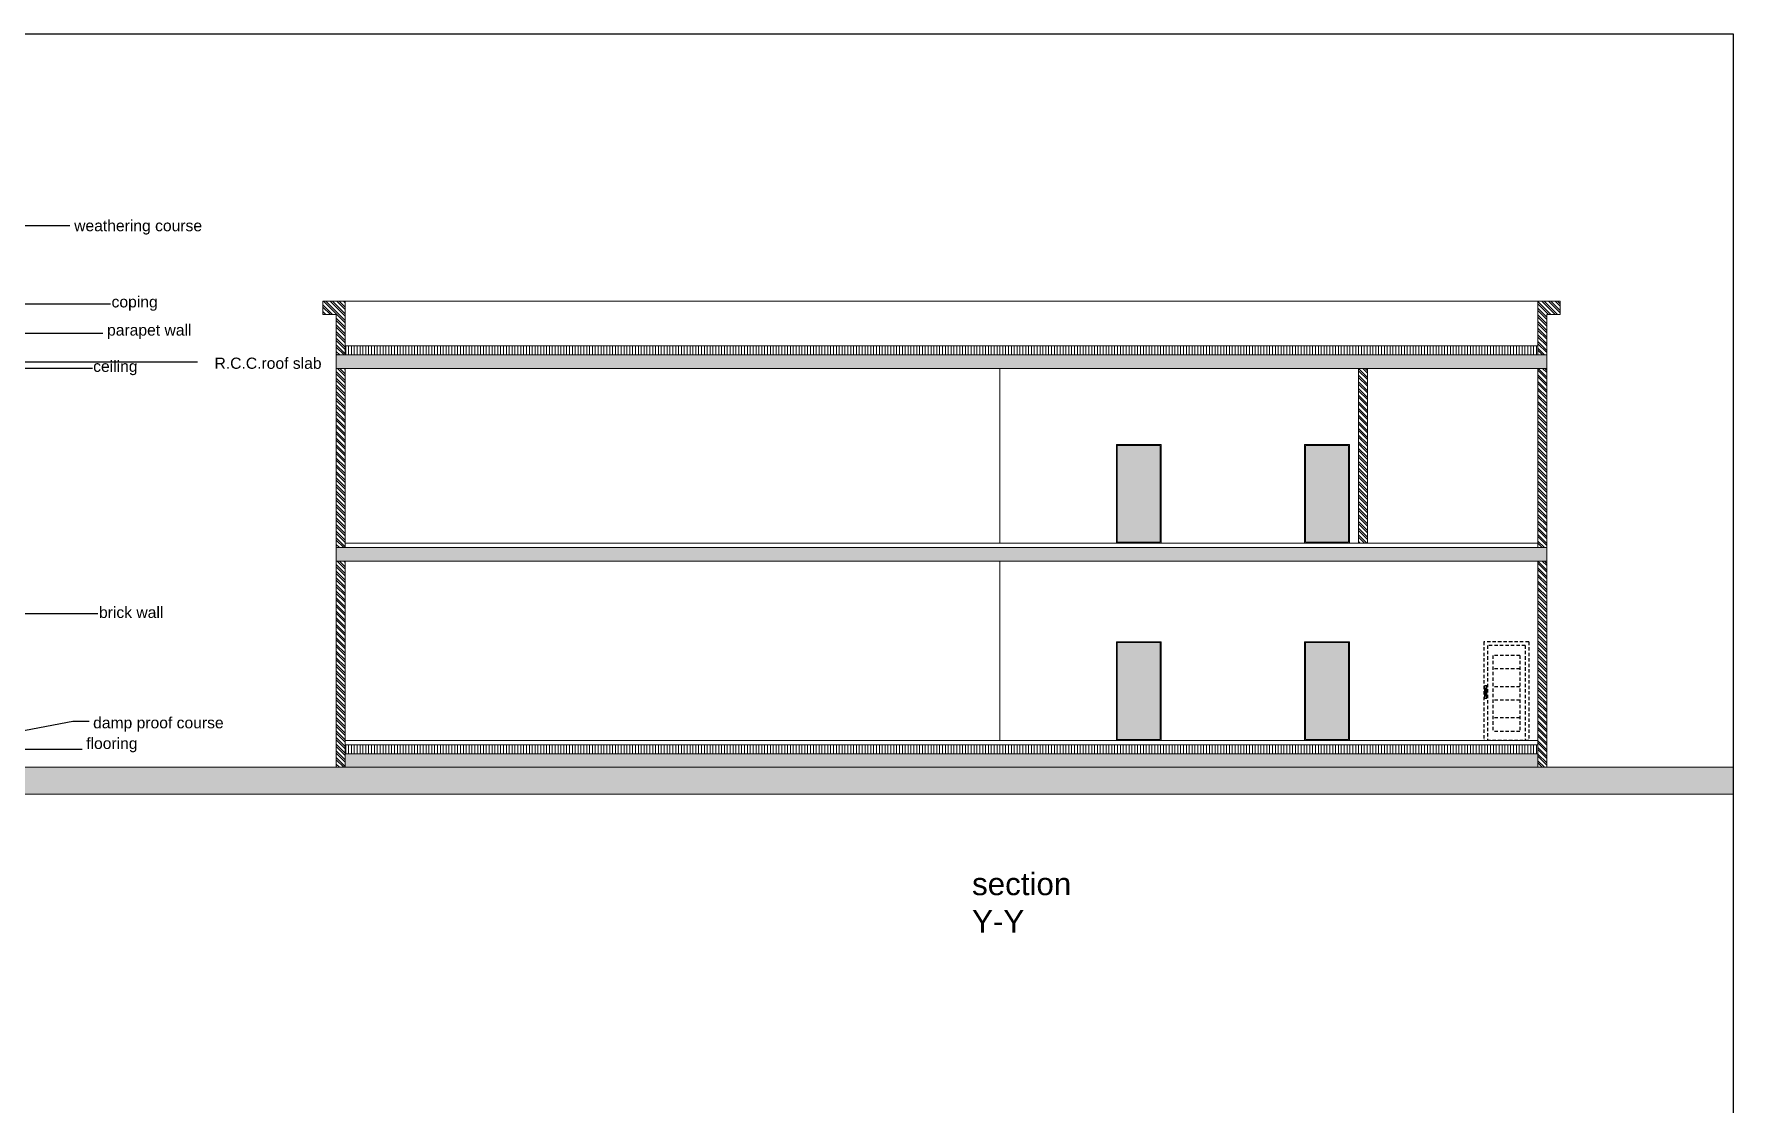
# Model space of a CAD drawing. Header units: inches. Extents: x 17 to 458, y 103 to 566.
# Drawn here: x 378.3 to 458.1, y 267.7 to 317.9 of the extents above; entities that cross this region are included whole.
import ezdxf
from ezdxf import colors
from ezdxf.entities.mleader import LeaderData, LeaderLine
from ezdxf.math import Vec2, Vec3

# ---------------------------------------------------------------- set-up
doc = ezdxf.new("R2010")
doc.units = ezdxf.units.IN
doc.header["$MEASUREMENT"] = 0
doc.linetypes.add('DASHED2', pattern=[0.375, 0.25, -0.125])
doc.layers.add('DR', color=32, linetype='Continuous')
doc.layers.add('WALL', color=7, linetype='Continuous')
doc.layers.add('LINE', color=40, linetype='Continuous', lineweight=30)
doc.styles.get("Standard").update_dxf_attribs({"font": 'arial.ttf'})
pattern_1 = [(135, (52.51084, 161.39678), (-0.1562397, -0.1562397), []), (135, (52.51084, 161.50094), (-0.1562397, -0.1562397), [])]
pattern_2 = [(90, (52.51084, 161.39678), (-0.134678125, 8e-18), [])]

# ---------------------------------------------------------------- blocks, each defined once
blk = doc.blocks.new('A$C0CB14089')
at = {"layer": 'LINE'}
for points in [[(0.016, 1.21, 1), (0.025, 1.21, 1)], [(0.052, 1.21, 1), (0.06, 1.21, 1)], [(0.016, 0.944, 1), (0.025, 0.944, 1)]]:
    blk.add_hatch(color=256, dxfattribs=at).paths.add_polyline_path(points)
h = blk.add_hatch(color=256, dxfattribs=at)
edge = h.paths.add_edge_path()
edge.add_ellipse((0.056, 0.944), major_axis=(-0.00285, 0.00285), ratio=1, start_angle=45, end_angle=225, ccw=False)
edge.add_ellipse((0.056, 0.944), major_axis=(-0.00285, 0.00285), ratio=1, start_angle=-135, end_angle=45, ccw=False)
at = {"layer": 'DR', "linetype": 'DASHED2', "ltscale": 0.3}
for p, q in [((1, 2.2), (0, 2.2)), ((0, 2.2), (0, 0)), ((0.92, 2.12), (0.08, 2.12)), ((0.08, 2.12), (0.08, 0)), ((0.8, 1.895), (0.2, 1.895)), ((0.2, 1.895), (0.2, 0.2)), ((0.8, 1.895), (0.8, 0.2)), ((0.92, 2.12), (0.92, 0)), ((1, 2.2), (1, 0)), ((0.8, 1.595), (0.2, 1.595)), ((0.8, 1.195), (0.2, 1.195)), ((0.8, 0.9), (0.2, 0.9)), ((0.8, 0.5), (0.2, 0.5)), ((1, 0), (0, 0)), ((0.8, 0.2), (0.2, 0.2))]:
    blk.add_line(p, q, dxfattribs=at)
at = {"layer": 'LINE'}
for p, q in [((0.062, 1.216), (0.014, 1.216)), ((0.014, 1.216), (0.014, 0.938)), ((0.062, 0.938), (0.062, 1.216)), ((0.014, 0.938), (0.062, 0.938))]:
    blk.add_line(p, q, dxfattribs=at)
at = {"layer": 'LINE', "color": 180}
blk.add_line((0.038, 1.175), (0.038, 1.022), dxfattribs=at)
at = {"layer": 'LINE'}
for centre in [(0.02, 1.21), (0.056, 1.21), (0.02, 0.944), (0.056, 0.944)]:
    blk.add_circle(centre, 0.00403, dxfattribs=at)
at = {"layer": 'LINE', "color": 180}
blk.add_circle((0.038, 0.998), 0.0144, dxfattribs=at)

msp = doc.modelspace()

# ---------------------------------------------------------------- hatches: boundary and pattern name
at = {"lineweight": 0}
h = msp.add_hatch(dxfattribs=at)
h.set_pattern_fill('ANSI32', color=32, scale=0.589217, angle=90)
h.set_pattern_definition(pattern_1)
h.paths.add_polyline_path([(449.35268, 305.37331), (448.93181, 305.37331), (448.93181, 302.84809), (449.35268, 302.84809), (449.35268, 304.742), (449.98399, 304.742), (449.98399, 305.37331)])
h.paths.add_polyline_path([(449.35268, 302.21679), (448.93181, 302.21679), (448.93181, 293.79941), (449.35268, 293.79941)])
h.paths.add_polyline_path([(449.35268, 293.1681), (448.93181, 293.1681), (448.93181, 283.48811), (449.35268, 283.48811)])
h.paths.add_polyline_path([(422.06975, 276.90673), (430.11177, 276.90673), (430.11177, 279.07495), (422.06975, 279.07495)], flags=9)
h.paths.add_polyline_path([(369.68199, 284.05144), (372.35549, 284.05144), (372.35549, 285.13556), (369.68199, 285.13556)], flags=9)
h.paths.add_polyline_path([(370.85181, 304.79378), (373.28056, 304.79378), (373.28056, 305.87789), (370.85181, 305.87789)], flags=9)
h.paths.add_polyline_path([(375.6552, 301.90044), (380.9419, 301.90044), (380.9419, 302.98456), (375.6552, 302.98456)], flags=9)
h.paths.add_polyline_path([(369.98877, 285.02063), (376.37968, 285.02063), (376.37968, 286.10474), (369.98877, 286.10474)], flags=9)
h.paths.add_polyline_path([(369.1223, 308.37134), (375.39083, 308.37134), (375.39083, 309.45545), (369.1223, 309.45545)], flags=9)
h.paths.add_polyline_path([(369.98786, 301.76742), (372.33443, 301.76742), (372.33443, 302.85153), (369.98786, 302.85153)], flags=9)
h.paths.add_polyline_path([(289.23993, 284.1662), (294.77963, 284.1662), (294.77963, 286.13609), (289.23993, 286.13609)], flags=9)
h.paths.add_polyline_path([(370.61994, 303.47004), (374.84586, 303.47004), (374.84586, 304.55415), (370.61994, 304.55415)], flags=9)
h.paths.add_polyline_path([(370.24172, 290.21137), (373.52671, 290.21137), (373.52671, 291.29548), (370.24172, 291.29548)], flags=9)
h.paths.add_polyline_path([(324.89079, 278.68856), (332.93281, 278.68856), (332.93281, 280.85678), (324.89079, 280.85678)], flags=9)
h.paths.add_polyline_path([(287.79773, 283.37259), (289.16318, 283.37259), (289.16318, 284.4567), (287.79773, 284.4567)], flags=9)
h = msp.add_hatch(dxfattribs=at)
h.set_pattern_fill('ANSI32', color=32, scale=0.589217, angle=90)
h.set_pattern_definition([(135, (63.48615, 161.39678), (-0.1562397, -0.1562397), []), (135, (63.48615, 161.50094), (-0.1562397, -0.1562397), [])])
h.paths.add_polyline_path([(376.46571, 304.742), (377.09702, 304.742), (377.09702, 305.37331), (376.46571, 305.37331), (376.04484, 305.37331), (376.04484, 302.84809), (376.46571, 302.84809)])
h.paths.add_polyline_path([(376.46571, 302.21679), (376.04484, 302.21679), (376.04484, 293.79941), (376.46571, 293.79941)])
h.paths.add_polyline_path([(376.46571, 293.1681), (376.04484, 293.1681), (376.04484, 283.48811), (376.46571, 283.48811)])
h.paths.add_polyline_path([(309.54752, 305.37331), (309.12665, 305.37331), (308.49535, 305.37331), (308.49535, 304.742), (309.12665, 304.742), (309.12665, 302.84809), (309.54752, 302.84809)])
h.paths.add_polyline_path([(309.54752, 302.21679), (309.12665, 302.21679), (309.12665, 293.79941), (309.54752, 293.79941)])
h.paths.add_polyline_path([(309.54752, 293.1681), (309.12665, 293.1681), (309.12665, 283.92681), (309.54752, 283.87452)])
h.paths.add_polyline_path([(309.54752, 283.87452), (309.12665, 283.92681), (309.12665, 283.48811), (309.54752, 283.48811)])
h.paths.add_polyline_path([(399.42225, 295.67658), (401.76883, 295.67658), (401.76883, 296.76069), (399.42225, 296.76069)], flags=9)
h.paths.add_polyline_path([(405.07997, 295.79377), (410.36667, 295.79377), (410.36667, 296.87788), (405.07997, 296.87788)], flags=9)
h.paths.add_polyline_path([(399.90125, 297.47419), (404.12717, 297.47419), (404.12717, 298.5583), (399.90125, 298.5583)], flags=9)
h.paths.add_polyline_path([(398.72297, 289.1212), (401.39646, 289.1212), (401.39646, 290.20531), (398.72297, 290.20531)], flags=9)
h.paths.add_polyline_path([(399.54615, 290.05203), (405.93706, 290.05203), (405.93706, 291.13614), (399.54615, 291.13614)], flags=9)
h.paths.add_polyline_path([(399.53459, 291.08619), (402.81958, 291.08619), (402.81958, 292.1703), (399.53459, 292.1703)], flags=9)
h.paths.add_polyline_path([(400.07936, 298.52669), (402.50812, 298.52669), (402.50812, 299.61081), (400.07936, 299.61081)], flags=9)
h.paths.add_polyline_path([(380.0976, 308.37134), (386.36614, 308.37134), (386.36614, 309.45545), (380.0976, 309.45545)], flags=9)
h.paths.add_polyline_path([(300.21524, 284.1662), (305.75494, 284.1662), (305.75494, 286.13609), (300.21524, 286.13609)], flags=9)
h.paths.add_polyline_path([(298.77303, 283.37259), (300.13849, 283.37259), (300.13849, 284.4567), (298.77303, 284.4567)], flags=9)
h.paths.add_polyline_path([(309.35524, 279.14193), (317.39941, 279.14193), (317.39941, 281.31015), (309.35524, 281.31015)], flags=9)
h = msp.add_hatch(dxfattribs=at)
h.set_pattern_fill('ANSI32', color=32, scale=0.589217, angle=90)
h.set_pattern_definition(pattern_1)
h.paths.add_polyline_path([(392.95622, 305.37331), (392.53535, 305.37331), (391.90404, 305.37331), (391.90404, 304.742), (392.53535, 304.742), (392.53535, 302.84809), (392.95622, 302.84809)])
h.paths.add_polyline_path([(392.95622, 302.21679), (392.53535, 302.21679), (392.53535, 293.79941), (392.95622, 293.79941)])
h.paths.add_polyline_path([(392.95622, 293.1681), (392.53535, 293.1681), (392.53535, 283.48811), (392.95622, 283.48811)])
h = msp.add_hatch(dxfattribs=at)
h.set_pattern_fill('_USER', color=32, scale=0.134678, angle=90, pattern_type=0)
h.set_pattern_definition(pattern_2)
h.paths.add_polyline_path([(448.93181, 303.26896), (392.95622, 303.26896), (392.95622, 302.84809), (448.93181, 302.84809)])
h = msp.add_hatch(dxfattribs=at)
h.set_pattern_fill('AR-CONC', color=32, scale=0.1452, angle=90)
h.set_pattern_definition([(140, (52.5108, 161.3968), (0.091116, 1.0414607), [0.1089, -1.1978988]), (85, (52.5108, 161.3968), (-1.092182, -0.2014667), [0.08712, -0.958319]), (190.45144, (52.5184, 161.4836), (-1.0010659, 0.839994), [0.0925507, -1.0180573]), (136.1842, (52.2204, 161.3968), (0.2403338, 1.549633), [0.16335, -1.796848]), (186.63564, (52.2405, 161.5259), (-1.414419, 1.357128), [0.138826, -1.527087]), (81.18416, (52.2204, 161.3968), (-1.414419, 1.357128), [0.13068, -1.4374786]), (111, (52.293, 161.542), (0.584602, 0.8667082), [0.1089, -1.1978988]), (56, (52.293, 161.542), (-1.0529168, 0.3532935), [0.08712, -0.958319]), (161.45144, (52.3418, 161.6142), (-0.4683148, 1.2200017), [0.0925507, -1.0180573]), (127.5, (52.51084, 161.39678), (-0.4833614, 0.0176561), [0, -0.94670305, 0, -0.972839, 0, -0.961949]), (97.5, (52.51084, 161.3968), (-0.5726852, 0.3819766), [0, -0.55466344, 0, -0.9249231, 0, -0.3666296]), (57.5, (52.51084, 161.07298), (0.03274964, 0.7751094), [0, -0.3629996, 0, -1.1325589, 0, -1.5028185]), (47.5, (52.51084, 160.9278), (-0.1453523, 0.8467855), [0, -0.4718995, 0, -0.7521352, 0, -1.0672189])])
h.paths.add_polyline_path([(449.35268, 293.79941), (392.53535, 293.79941), (392.53535, 293.1681), (449.35268, 293.1681)])
h.paths.add_polyline_path([(448.93181, 284.11942), (392.95622, 284.11942), (392.95622, 283.48811), (448.93181, 283.48811)])
h.paths.add_polyline_path([(449.35268, 302.84809), (392.53535, 302.84809), (392.53535, 302.21679), (449.35268, 302.21679)])
h = msp.add_hatch(dxfattribs=at)
h.set_pattern_fill('ANSI32', color=32, scale=0.589217, angle=90)
h.set_pattern_definition(pattern_1)
h.paths.add_polyline_path([(440.9353, 302.21679), (440.51443, 302.21679), (440.51443, 294.00984), (440.9353, 294.00984)])
h = msp.add_hatch(color=9, dxfattribs=at)
h.dxf.hatch_style = 1
h.paths.add_polyline_path([(431.21322, 298.59732), (429.19305, 298.59732), (429.19305, 294.05193), (431.21322, 294.05193)])
h = msp.add_hatch(color=9, dxfattribs=at)
h.dxf.hatch_style = 1
h.paths.add_polyline_path([(440.05147, 298.59732), (438.0313, 298.59732), (438.0313, 294.05193), (440.05147, 294.05193)])
h = msp.add_hatch(color=9, dxfattribs=at)
h.dxf.hatch_style = 1
h.paths.add_polyline_path([(431.21322, 289.33819), (429.19305, 289.33819), (429.19305, 284.79281), (431.21322, 284.79281)])
h = msp.add_hatch(color=9, dxfattribs=at)
h.dxf.hatch_style = 1
h.paths.add_polyline_path([(440.05147, 289.33819), (438.0313, 289.33819), (438.0313, 284.79281), (440.05147, 284.79281)])
h = msp.add_hatch(dxfattribs=at)
h.set_pattern_fill('_USER', color=32, scale=0.134678, angle=90, pattern_type=0)
h.set_pattern_definition(pattern_2)
h.paths.add_polyline_path([(448.93181, 284.54029), (392.95622, 284.54029), (392.95622, 284.11942), (448.93181, 284.11942)])
h = msp.add_hatch(dxfattribs=at)
h.set_pattern_fill('EARTH', color=0, scale=6.944341, angle=45)
h.set_pattern_definition([(45, (24.4697, 215.4201), (2e-16, 2.455195), [1.736085, -1.736085]), (45, (24.0093, 215.8805), (2e-16, 2.455195), [1.736085, -1.736085]), (45, (23.549, 216.3408), (2e-16, 2.455195), [1.736085, -1.736085]), (135, (23.549, 216.6477), (-2.455195, 2e-16), [1.736085, -1.736085]), (135, (24.0093, 217.1081), (-2.455195, 2e-16), [1.736085, -1.736085]), (135, (24.4697, 217.5684), (-2.455195, 2e-16), [1.736085, -1.736085])])
h.paths.add_polyline_path([(458.09613, 283.48811), (303.05907, 283.48811), (303.05907, 282.22551), (458.09613, 282.22551)])

# ---------------------------------------------------------------- linework, layer by layer
at = {"color": 240, "true_color": 0xed1f24}
for p, q in [((303.05907, 317.92086), (458.09613, 317.92086)), ((458.09613, 317.92086), (458.09613, 217.42592))]:
    msp.add_line(p, q, dxfattribs=at)
at = {"color": 32, "lineweight": 0}
for p, q in [((392.53535, 305.37331), (391.90404, 305.37331)), ((391.90404, 305.37331), (391.90404, 304.742)), ((391.90404, 304.742), (392.53535, 304.742)), ((392.53535, 305.37331), (449.35268, 305.37331)), ((392.53535, 305.37331), (393.16665, 305.37331)), ((448.72138, 305.37331), (449.35268, 305.37331)), ((449.35268, 305.37331), (449.98399, 305.37331)), ((449.98399, 304.742), (449.35268, 304.742)), ((449.98399, 305.37331), (449.98399, 304.742))]:
    msp.add_line(p, q, dxfattribs=at)
at = {"lineweight": 0}
for p, q in [((392.53535, 283.48811), (392.53535, 304.742)), ((392.95622, 302.84809), (392.95622, 305.37331)), ((448.93181, 305.37331), (448.93181, 302.84809)), ((449.35268, 304.742), (449.35268, 283.48811)), ((392.95622, 303.26896), (448.93181, 303.26896)), ((392.53535, 302.84809), (449.35268, 302.84809)), ((392.53535, 302.21679), (449.35268, 302.21679)), ((392.53535, 302.21679), (449.35268, 302.21679)), ((392.95622, 293.79941), (392.95622, 302.21679)), ((423.67966, 294.00984), (423.67966, 302.21679)), ((448.93181, 302.21679), (448.93181, 293.79941)), ((392.53535, 293.79941), (449.35268, 293.79941)), ((392.95622, 294.00984), (448.93181, 294.00984)), ((392.53535, 293.1681), (449.35268, 293.1681)), ((392.95622, 283.48811), (392.95622, 293.1681)), ((423.67966, 284.75072), (423.67966, 293.1681)), ((448.93181, 293.1681), (448.93181, 283.48811)), ((392.95622, 284.75072), (448.93181, 284.75072)), ((392.95622, 284.54029), (448.93181, 284.54029)), ((392.95622, 284.11942), (448.93181, 284.11942)), ((303.05907, 283.48811), (458.09613, 283.48811)), ((303.05907, 282.22551), (458.09613, 282.22551))]:
    msp.add_line(p, q, dxfattribs=at)
at = {"color": 0, "lineweight": 0}
for p, q in [((440.51443, 294.00984), (440.51443, 302.21679)), ((440.9353, 294.00984), (440.9353, 302.21679))]:
    msp.add_line(p, q, dxfattribs=at)
at = {"color": 6, "lineweight": 0}
for p, q in [((429.15096, 294.00984), (429.15096, 298.6394)), ((437.98922, 294.00984), (437.98922, 298.6394)), ((429.15096, 284.75072), (429.15096, 289.38028)), ((437.98922, 284.75072), (437.98922, 289.38028)), ((303.05907, 283.48811), (458.09613, 283.48811))]:
    msp.add_line(p, q, dxfattribs=at)
for points in [[(429.15096, 298.6394), (431.25531, 298.6394), (431.25531, 294.00984), (429.15096, 294.00984)], [(429.19305, 298.59732), (431.21322, 298.59732), (431.21322, 294.05193), (429.19305, 294.05193)], [(437.98922, 298.6394), (440.09356, 298.6394), (440.09356, 294.00984), (437.98922, 294.00984)], [(438.0313, 298.59732), (440.05147, 298.59732), (440.05147, 294.05193), (438.0313, 294.05193)], [(429.15096, 289.38028), (431.25531, 289.38028), (431.25531, 284.75072), (429.15096, 284.75072)], [(429.19305, 289.33819), (431.21322, 289.33819), (431.21322, 284.79281), (429.19305, 284.79281)], [(437.98922, 289.38028), (440.09356, 289.38028), (440.09356, 284.75072), (437.98922, 284.75072)], [(438.0313, 289.33819), (440.05147, 289.33819), (440.05147, 284.79281), (438.0313, 284.79281)]]:
    msp.add_lwpolyline(points, close=True, dxfattribs=at)

# ---------------------------------------------------------------- block references
at = {"layer": 'WALL', "lineweight": 0, "xscale": 2.104345709081144, "yscale": 2.104345709081144, "zscale": 2.104345709081144}
msp.add_blockref('A$C0CB14089', (446.4066, 284.75072), dxfattribs=at)

# ---------------------------------------------------------------- texts
at = {"lineweight": 0, "attachment_point": 1}
for s, insert, char_height in [('weathering course', (380.23128, 309.18469), 0.5260864), ('coping', (381.98734, 305.60713), 0.526086), ('parapet wall', (381.77522, 304.28339), 0.5260864), ('ceiling', (381.12339, 302.58077), 0.526086), ('R.C.C.roof slab', (386.8198, 302.72277), 0.5260864), ('brick wall', (381.39663, 291.02472), 0.526086), ('damp proof course', (381.12072, 285.84296), 0.5260864), ('flooring', (380.79564, 284.87377), 0.526086), ('section Y-Y', (422.37801, 278.53343), 1.0521729)]:
    msp.add_mtext_dynamic_manual_height_columns(s, width=6, gutter_width=1, heights=[0], dxfattribs=dict(at, insert=insert, char_height=char_height))

# ---------------------------------------------------------------- leaders
at = {"lineweight": 0}
ml = msp.add_multileader_mtext('Standard', dxfattribs=at)
ml.set_content('', color=256)
ml.set_leader_properties()
ml.build(insert=Vec2(0, 0))
ml.multileader.update_dxf_attribs({"dogleg_length": 0.36, "arrow_head_size": 0.37878})
ctx = ml.context
ctx.base_point, ctx.char_height, ctx.arrow_head_size, ctx.landing_gap_size, ctx.plane_origin = Vec3(380.03303, 308.92934), 0.37878, 0.37878, 0.18939, Vec3(373.13189, 304.12014)
notes = []
notes.append((ctx, [(1, (1, 1, 0), (373.04197, 308.92934), (1, 0), 6.99106, [(0, [(373.13189, 304.12014)], 0, [])])]))
ctx.mtext.insert, ctx.mtext.flow_direction = Vec3(380.22242, 309.11873), 5
ml = msp.add_multileader_mtext('Standard', dxfattribs=at)
ml.set_content('', color=256)
ml.set_leader_properties()
ml.build(insert=Vec2(0, 0))
ml.multileader.update_dxf_attribs({"dogleg_length": 0.36, "arrow_head_size": 0.37878})
ctx = ml.context
ctx.base_point, ctx.char_height, ctx.arrow_head_size, ctx.landing_gap_size, ctx.plane_origin = Vec3(381.93087, 305.24495), 0.37878, 0.37878, 0.18939, Vec3(377.25425, 305.24495)
notes.append((ctx, [(0, (1, 1, 0), (381.17331, 305.24495), (1, 0), 0.75756, [(0, [(377.25425, 305.24495)], 0, [])])]))
ctx.mtext.insert, ctx.mtext.flow_direction = Vec3(382.12026, 305.43435), 5
ml = msp.add_multileader_mtext('Standard', dxfattribs=at)
ml.set_content('', color=256)
ml.set_leader_properties()
ml.build(insert=Vec2(0, 0))
ml.multileader.update_dxf_attribs({"dogleg_length": 0.36, "arrow_head_size": 0.37878})
ctx = ml.context
ctx.base_point, ctx.char_height, ctx.arrow_head_size, ctx.landing_gap_size, ctx.plane_origin = Vec3(381.5779, 303.86958), 0.37878, 0.37878, 0.18939, Vec3(376.90128, 303.86958)
notes.append((ctx, [(0, (1, 1, 0), (380.82034, 303.86958), (1, 0), 0.75756, [(0, [(376.90128, 303.86958)], 0, [])])]))
ctx.mtext.insert, ctx.mtext.flow_direction = Vec3(381.76729, 304.05897), 5
ml = msp.add_multileader_mtext('Standard', dxfattribs=at)
ml.set_content('', color=256)
ml.set_leader_properties()
ml.build(insert=Vec2(0, 0))
ml.multileader.update_dxf_attribs({"dogleg_length": 0.36, "arrow_head_size": 0.37878})
ctx = ml.context
ctx.base_point, ctx.char_height, ctx.arrow_head_size, ctx.landing_gap_size, ctx.plane_origin = Vec3(381.09273, 302.22692), 0.37878, 0.37878, 0.18939, Vec3(376.41611, 302.22692)
notes.append((ctx, [(0, (1, 1, 0), (380.33516, 302.22692), (1, 0), 0.75756, [(0, [(376.41611, 302.22692)], 0, [])])]))
ctx.mtext.insert, ctx.mtext.flow_direction = Vec3(381.28212, 302.41631), 5
ml = msp.add_multileader_mtext('Standard', dxfattribs=at)
ml.set_content('', color=256)
ml.set_leader_properties()
ml.build(insert=Vec2(0, 0))
ml.multileader.update_dxf_attribs({"dogleg_length": 0.36, "arrow_head_size": 0.37878})
ctx = ml.context
ctx.base_point, ctx.char_height, ctx.arrow_head_size, ctx.landing_gap_size, ctx.plane_origin = Vec3(386.01962, 302.53237), 0.37878, 0.37878, 0.18939, Vec3(376.74256, 302.53237)
notes.append((ctx, [(0, (1, 1, 0), (385.26206, 302.53237), (1, 0), 0.75756, [(0, [(376.74256, 302.53237)], 0, [])])]))
ctx.mtext.insert, ctx.mtext.flow_direction = Vec3(386.20901, 302.72176), 5
ml = msp.add_multileader_mtext('Standard', dxfattribs=at)
ml.set_content('', color=256)
ml.set_leader_properties()
ml.build(insert=Vec2(0, 0))
ml.multileader.update_dxf_attribs({"dogleg_length": 0.36, "arrow_head_size": 0.37878})
ctx = ml.context
ctx.base_point, ctx.char_height, ctx.arrow_head_size, ctx.landing_gap_size, ctx.plane_origin = Vec3(381.33884, 290.70356), 0.37878, 0.37878, 0.18939, Vec3(376.66222, 290.70356)
notes.append((ctx, [(0, (1, 1, 0), (380.58128, 290.70356), (1, 0), 0.75756, [(0, [(376.66222, 290.70356)], 0, [])])]))
ctx.mtext.insert, ctx.mtext.flow_direction = Vec3(381.52823, 290.89295), 5
ml = msp.add_multileader_mtext('Standard', dxfattribs=at)
ml.set_content('', color=256)
ml.set_leader_properties()
ml.build(insert=Vec2(0, 0))
ml.multileader.update_dxf_attribs({"dogleg_length": 0.36, "arrow_head_size": 0.37878})
ctx = ml.context
ctx.base_point, ctx.char_height, ctx.arrow_head_size, ctx.landing_gap_size, ctx.plane_origin = Vec3(380.93133, 285.65357), 0.37878, 0.37878, 0.18939, Vec3(375.66183, 284.85569)
notes.append((ctx, [(0, (1, 1, 0), (380.17377, 285.65357), (1, 0), 0.75756, [(0, [(375.66182, 284.79256)], 0, [])])]))
ctx.mtext.insert, ctx.mtext.flow_direction = Vec3(381.12072, 285.84296), 5
ml = msp.add_multileader_mtext('Standard', dxfattribs=at)
ml.set_content('', color=256)
ml.set_leader_properties()
ml.build(insert=Vec2(0, 0))
ml.multileader.update_dxf_attribs({"dogleg_length": 0.36, "arrow_head_size": 0.37878})
ctx = ml.context
ctx.base_point, ctx.char_height, ctx.arrow_head_size, ctx.landing_gap_size, ctx.plane_origin = Vec3(380.60922, 284.33024), 0.37878, 0.37878, 0.18939, Vec3(375.93259, 284.33024)
notes.append((ctx, [(0, (1, 1, 0), (379.85165, 284.33024), (1, 0), 0.75756, [(0, [(375.93259, 284.33024)], 0, [])])]))
ctx.mtext.insert, ctx.mtext.flow_direction = Vec3(380.79861, 284.51963), 5
for ctx, leaders in notes:
    for number, flags, end, landing, length, lines in leaders:
        leader = LeaderData()
        leader.index, (leader.has_last_leader_line, leader.has_dogleg_vector, leader.attachment_direction) = number, flags
        leader.last_leader_point, leader.dogleg_vector, leader.dogleg_length = Vec3(end), Vec3(landing), length
        for number, points, colour, breaks in lines:
            line = LeaderLine()
            line.index, line.vertices, line.color, line.breaks = number, Vec3.list(points), colors.encode_raw_color(colour), breaks
            leader.lines.append(line)
        ctx.leaders.append(leader)

doc.saveas('drawing.dxf')
